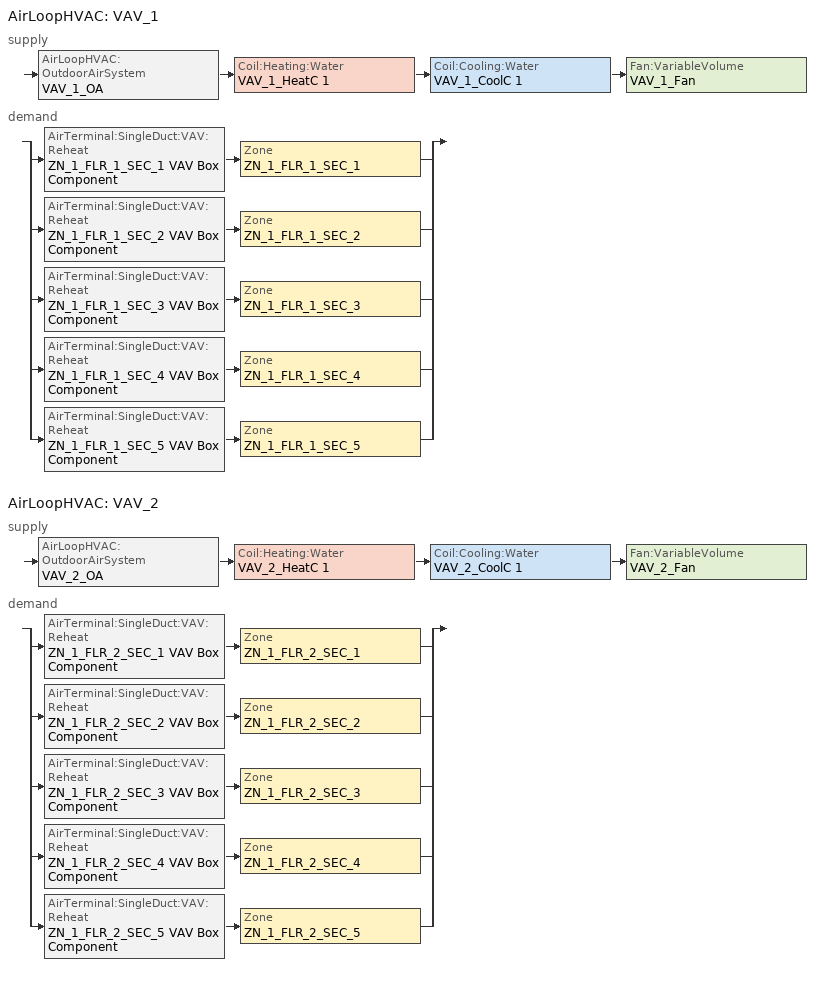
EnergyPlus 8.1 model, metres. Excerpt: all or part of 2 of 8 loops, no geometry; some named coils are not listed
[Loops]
AirLoopHVAC 'VAV_1'
 supply: AirLoopHVAC:OutdoorAirSystem 'VAV_1_OA' > Coil:Heating:Water 'VAV_1_HeatC 1' > Coil:Cooling:Water 'VAV_1_CoolC 1' > Fan:VariableVolume 'VAV_1_Fan'
 demand: split
  | AirTerminal:SingleDuct:VAV:Reheat 'ZN_1_FLR_1_SEC_1 VAV Box Component' > Zone 'ZN_1_FLR_1_SEC_1'
  | AirTerminal:SingleDuct:VAV:Reheat 'ZN_1_FLR_1_SEC_2 VAV Box Component' > Zone 'ZN_1_FLR_1_SEC_2'
  | AirTerminal:SingleDuct:VAV:Reheat 'ZN_1_FLR_1_SEC_3 VAV Box Component' > Zone 'ZN_1_FLR_1_SEC_3'
  | AirTerminal:SingleDuct:VAV:Reheat 'ZN_1_FLR_1_SEC_4 VAV Box Component' > Zone 'ZN_1_FLR_1_SEC_4'
  | AirTerminal:SingleDuct:VAV:Reheat 'ZN_1_FLR_1_SEC_5 VAV Box Component' > Zone 'ZN_1_FLR_1_SEC_5'
AirLoopHVAC 'VAV_2'
 supply: AirLoopHVAC:OutdoorAirSystem 'VAV_2_OA' > Coil:Heating:Water 'VAV_2_HeatC 1' > Coil:Cooling:Water 'VAV_2_CoolC 1' > Fan:VariableVolume 'VAV_2_Fan'
 demand: split
  | AirTerminal:SingleDuct:VAV:Reheat 'ZN_1_FLR_2_SEC_1 VAV Box Component' > Zone 'ZN_1_FLR_2_SEC_1'
  | AirTerminal:SingleDuct:VAV:Reheat 'ZN_1_FLR_2_SEC_2 VAV Box Component' > Zone 'ZN_1_FLR_2_SEC_2'
  | AirTerminal:SingleDuct:VAV:Reheat 'ZN_1_FLR_2_SEC_3 VAV Box Component' > Zone 'ZN_1_FLR_2_SEC_3'
  | AirTerminal:SingleDuct:VAV:Reheat 'ZN_1_FLR_2_SEC_4 VAV Box Component' > Zone 'ZN_1_FLR_2_SEC_4'
  | AirTerminal:SingleDuct:VAV:Reheat 'ZN_1_FLR_2_SEC_5 VAV Box Component' > Zone 'ZN_1_FLR_2_SEC_5'
[DesignSpecification:OutdoorAir] Outdoor Air Method=Flow/Area; Outdoor Air Flow per Person {m3/s-person}=0
Name | Outdoor Air Flow per Zone Floor Area {m3/s-m2}
SZ DSOA ZN_1_FLR_1_SEC_1; SZ DSOA ZN_1_FLR_2_SEC_1; SZ DSOA ZN_1_FLR_1_SEC_2; SZ DSOA ZN_1_FLR_2_SEC_2; SZ DSOA ZN_1_FLR_1_SEC_3; SZ DSOA ZN_1_FLR_2_SEC_3; SZ DSOA ZN_1_FLR_2_SEC_4; SZ DSOA ZN_1_FLR_1_SEC_5; SZ DSOA ZN_1_FLR_2_SEC_5 | 0.00043
SZ DSOA ZN_1_FLR_1_SEC_4 | 0.0016
[Sizing:Zone] Zone Cooling Design Supply Air Temperature Input Method=SupplyAirTemperature; Zone Cooling Design Supply Air Temperature {C}=12.8; Zone Heating Design Supply Air Temperature Input Method=SupplyAirTemperature; Zone Heating Design Supply Air Temperature {C}=40; Zone Cooling Design Supply Air Humidity Ratio {kgWater/kgDryAir}=0.0085; Zone Heating Design Supply Air Humidity Ratio {kgWater/kgDryAir}=0.008; Cooling Design Air Flow Method=DesignDay; Cooling Minimum Air Flow Fraction=0; Heating Design Air Flow Method=DesignDay; Heating Design Air Flow Rate {m3/s}=0
Name | Design Specification Outdoor Air Object
ZN_1_FLR_1_SEC_1 | SZ DSOA ZN_1_FLR_1_SEC_1
ZN_1_FLR_2_SEC_1 | SZ DSOA ZN_1_FLR_2_SEC_1
ZN_1_FLR_1_SEC_2 | SZ DSOA ZN_1_FLR_1_SEC_2
ZN_1_FLR_2_SEC_2 | SZ DSOA ZN_1_FLR_2_SEC_2
ZN_1_FLR_1_SEC_3 | SZ DSOA ZN_1_FLR_1_SEC_3
ZN_1_FLR_2_SEC_3 | SZ DSOA ZN_1_FLR_2_SEC_3
ZN_1_FLR_1_SEC_4 | SZ DSOA ZN_1_FLR_1_SEC_4
ZN_1_FLR_2_SEC_4 | SZ DSOA ZN_1_FLR_2_SEC_4
ZN_1_FLR_1_SEC_5 | SZ DSOA ZN_1_FLR_1_SEC_5
ZN_1_FLR_2_SEC_5 | SZ DSOA ZN_1_FLR_2_SEC_5
[Sizing:System] Type of Load to Size On=Sensible; Design Outdoor Air Flow Rate {m3/s}=autosize; Minimum System Air Flow Ratio=0.3; Preheat Design Temperature {C}=7; Preheat Design Humidity Ratio {kgWater/kgDryAir}=0.008; Precool Design Temperature {C}=12.8; Precool Design Humidity Ratio {kgWater/kgDryAir}=0.008; Central Cooling Design Supply Air Temperature {C}=12.8; Central Heating Design Supply Air Temperature {C}=12.8; Sizing Option=Coincident; 100% Outdoor Air in Cooling=No; 100% Outdoor Air in Heating=No; Central Cooling Design Supply Air Humidity Ratio {kgWater/kgDryAir}=0.0085; Central Heating Design Supply Air Humidity Ratio {kgWater/kgDryAir}=0.008; Cooling Design Air Flow Method=DesignDay; Cooling Design Air Flow Rate {m3/s}=0; Heating Design Air Flow Method=DesignDay; Heating Design Air Flow Rate {m3/s}=0; System Outdoor Air Method=ZoneSum
VAV_1; VAV_2
[ZoneControl:Thermostat] Control Type Schedule=Dual Zone Control Type Sched
Name | Zone or ZoneList | Control 1
ZN_1_FLR_1_SEC_1 Thermostat | ZN_1_FLR_1_SEC_1 | ZN_1_FLR_1_SEC_1 DualSPSched
ZN_1_FLR_2_SEC_1 Thermostat | ZN_1_FLR_2_SEC_1 | ZN_1_FLR_2_SEC_1 DualSPSched
ZN_1_FLR_1_SEC_2 Thermostat | ZN_1_FLR_1_SEC_2 | ZN_1_FLR_1_SEC_2 DualSPSched
ZN_1_FLR_2_SEC_2 Thermostat | ZN_1_FLR_2_SEC_2 | ZN_1_FLR_2_SEC_2 DualSPSched
ZN_1_FLR_1_SEC_3 Thermostat | ZN_1_FLR_1_SEC_3 | ZN_1_FLR_1_SEC_3 DualSPSched
ZN_1_FLR_2_SEC_3 Thermostat | ZN_1_FLR_2_SEC_3 | ZN_1_FLR_2_SEC_3 DualSPSched
ZN_1_FLR_1_SEC_4 Thermostat | ZN_1_FLR_1_SEC_4 | ZN_1_FLR_1_SEC_4 DualSPSched
ZN_1_FLR_2_SEC_4 Thermostat | ZN_1_FLR_2_SEC_4 | ZN_1_FLR_2_SEC_4 DualSPSched
ZN_1_FLR_1_SEC_5 Thermostat | ZN_1_FLR_1_SEC_5 | ZN_1_FLR_1_SEC_5 DualSPSched
ZN_1_FLR_2_SEC_5 Thermostat | ZN_1_FLR_2_SEC_5 | ZN_1_FLR_2_SEC_5 DualSPSched
[ThermostatSetpoint:DualSetpoint] Heating Setpoint Temperature Schedule=HTGSETP_SCH_Base_ExtendedHVAC; Cooling Setpoint Temperature Schedule=CLGSETP_SCH_Base_ExtendedHVAC
ZN_1_FLR_1_SEC_1 DualSPSched; ZN_1_FLR_2_SEC_1 DualSPSched; ZN_1_FLR_1_SEC_2 DualSPSched; ZN_1_FLR_2_SEC_2 DualSPSched; ZN_1_FLR_1_SEC_3 DualSPSched; ZN_1_FLR_2_SEC_3 DualSPSched; ZN_1_FLR_1_SEC_4 DualSPSched; ZN_1_FLR_2_SEC_4 DualSPSched; ZN_1_FLR_1_SEC_5 DualSPSched; ZN_1_FLR_2_SEC_5 DualSPSched
[AirTerminal:SingleDuct:VAV:Reheat] Availability Schedule=ALWAYS_ON; Zone Minimum Air Flow Input Method=Constant; Constant Minimum Air Flow Fraction=0.4; Maximum Hot Water or Steam Flow Rate {m3/s}=AUTOSIZE; Minimum Hot Water or Steam Flow Rate {m3/s}=0; Convergence Tolerance=0.001; Damper Heating Action=Normal
Name | Maximum Air Flow Rate {m3/s} | Reheat Coil
ZN_1_FLR_1_SEC_1 VAV Box Component | 1.65777 | ZN_1_FLR_1_SEC_1 VAV Box Reheat Coil
ZN_1_FLR_2_SEC_1 VAV Box Component | 4.80185 | ZN_1_FLR_2_SEC_1 VAV Box Reheat Coil
ZN_1_FLR_1_SEC_2 VAV Box Component | 1.89202 | ZN_1_FLR_1_SEC_2 VAV Box Reheat Coil
ZN_1_FLR_2_SEC_2 VAV Box Component | 5.08592 | ZN_1_FLR_2_SEC_2 VAV Box Reheat Coil
ZN_1_FLR_1_SEC_3 VAV Box Component | 1.60603 | ZN_1_FLR_1_SEC_3 VAV Box Reheat Coil
ZN_1_FLR_2_SEC_3 VAV Box Component | 4.69054 | ZN_1_FLR_2_SEC_3 VAV Box Reheat Coil
ZN_1_FLR_1_SEC_4 VAV Box Component | 2.79746 | ZN_1_FLR_1_SEC_4 VAV Box Reheat Coil
ZN_1_FLR_2_SEC_4 VAV Box Component | 5.17415 | ZN_1_FLR_2_SEC_4 VAV Box Reheat Coil
ZN_1_FLR_1_SEC_5 VAV Box Component | 7.34184 | ZN_1_FLR_1_SEC_5 VAV Box Reheat Coil
ZN_1_FLR_2_SEC_5 VAV Box Component | 24.6747 | ZN_1_FLR_2_SEC_5 VAV Box Reheat Coil
[Zone equipment]
ZN_1_FLR_1_SEC_1: ZN_1_FLR_1_SEC_1 VAV Box Component
ZN_1_FLR_2_SEC_1: ZN_1_FLR_2_SEC_1 VAV Box Component
ZN_1_FLR_1_SEC_2: ZN_1_FLR_1_SEC_2 VAV Box Component
ZN_1_FLR_2_SEC_2: ZN_1_FLR_2_SEC_2 VAV Box Component
ZN_1_FLR_1_SEC_3: ZN_1_FLR_1_SEC_3 VAV Box Component
ZN_1_FLR_2_SEC_3: ZN_1_FLR_2_SEC_3 VAV Box Component
ZN_1_FLR_1_SEC_4: ZN_1_FLR_1_SEC_4 VAV Box Component
ZN_1_FLR_2_SEC_4: ZN_1_FLR_2_SEC_4 VAV Box Component
ZN_1_FLR_1_SEC_5: ZN_1_FLR_1_SEC_5 Exhaust Fan, ZN_1_FLR_1_SEC_5 VAV Box Component
ZN_1_FLR_2_SEC_5: ZN_1_FLR_2_SEC_5 Exhaust Fan, ZN_1_FLR_2_SEC_5 VAV Box Component
[Fan:VariableVolume] Availability Schedule=HVACOperationSchd; Fan Total Efficiency=0.42; Pressure Rise {Pa}=1500; Fan Power Minimum Flow Rate Input Method=FixedFlowRate; Fan Power Minimum Air Flow Rate {m3/s}=0; Motor Efficiency=0.64; Motor In Airstream Fraction=0.25; Fan Power Coefficient 1=0.0704289; Fan Power Coefficient 2=0.38533; Fan Power Coefficient 3=-0.460864; Fan Power Coefficient 4=1.0092; Fan Power Coefficient 5=0
Name | Maximum Flow Rate {m3/s}
VAV_1_Fan | 13.57617
VAV_2_Fan | 40.9824
[Fan:ZoneExhaust] Availability Schedule=ExFanOperSchd; Fan Total Efficiency=0.45; Pressure Rise {Pa}=187.5; Maximum Flow Rate {m3/s}=1.06
ZN_1_FLR_1_SEC_5 Exhaust Fan; ZN_1_FLR_2_SEC_5 Exhaust Fan
[Coil:Cooling:Water] Availability Schedule=ALWAYS_ON; Design Water Flow Rate {m3/s}=autosize; Design Air Flow Rate {m3/s}=AUTOSIZE; Design Inlet Water Temperature {C}=AUTOSIZE; Design Inlet Air Temperature {C}=AUTOSIZE; Design Outlet Air Temperature {C}=AUTOSIZE; Design Inlet Air Humidity Ratio {kgWater/kgDryAir}=AUTOSIZE; Design Outlet Air Humidity Ratio {kgWater/kgDryAir}=AUTOSIZE; Type of Analysis=SimpleAnalysis; Heat Exchanger Configuration=CrossFlow
VAV_1_CoolC 1; VAV_2_CoolC 1
[Coil:Heating:Water] Availability Schedule=ALWAYS_ON; U-Factor Times Area Value {W/K}=AUTOSIZE; Maximum Water Flow Rate {m3/s}=AUTOSIZE; Performance Input Method=UFactorTimesAreaAndDesignWaterFlowRate
VAV_1_HeatC 1; VAV_2_HeatC 1
[Controller:WaterCoil] Control Variable=Temperature; Actuator Variable=Flow; Maximum Actuated Flow {m3/s}=AUTOSIZE; Minimum Actuated Flow {m3/s}=0
Name | Action | Controller Convergence Tolerance {deltaC}
VAV_1_HeatC 1_Controller; VAV_2_HeatC 1_Controller | Normal | 0.0001
VAV_1_CoolC 1_Controller; VAV_2_CoolC 1_Controller | Reverse | autosize
[Controller:OutdoorAir] Minimum Outdoor Air Flow Rate {m3/s}=AUTOSIZE; Maximum Outdoor Air Flow Rate {m3/s}=AUTOSIZE; Economizer Control Type=NoEconomizer; Economizer Control Action Type=ModulateFlow; Economizer Maximum Limit Enthalpy {J/kg}=55824; Lockout Type=NoLockout; Minimum Limit Type=FixedMinimum; Minimum Outdoor Air Schedule=MinOA_Sched_Base; Minimum Fraction of Outdoor Air Schedule=MinOAFracSch_Base; Maximum Fraction of Outdoor Air Schedule=MaxOAFracSch_Adv; Control High Indoor Humidity Based on Outdoor Humidity Ratio=No
VAV_1_OA_Controller; VAV_2_OA_Controller
[AirLoopHVAC] Design Supply Air Flow Rate {m3/s}=AUTOSIZE
VAV_1; VAV_2
[AirLoopHVAC:ReturnPlenum]
Name | Zone
ZN_1_FLR_1_Return_Plenum | ZN_1_FLR_1_Plenum
ZN_1_FLR_2_Return_Plenum | ZN_1_FLR_2_Plenum
[EnergyManagementSystem:Sensor]
Name | Output:Variable or Output:Meter Index Key | Output:Variable or Output:Meter
VAV1_MA_Temp | VAV_1_OA-VAV_1_HeatC 1Node | System Node Temperature
VAV2_MA_Temp | VAV_2_OA-VAV_2_HeatC 1Node | System Node Temperature
VAV1_Sec1_Htg | ZN_1_FLR_1_SEC_1 VAV Box Reheat Coil | Heating Coil Heating Rate
VAV1_Sec2_Htg | ZN_1_FLR_1_SEC_2 VAV Box Reheat Coil | Heating Coil Heating Rate
VAV1_Sec3_Htg | ZN_1_FLR_1_SEC_3 VAV Box Reheat Coil | Heating Coil Heating Rate
VAV1_Sec4_Htg | ZN_1_FLR_1_SEC_4 VAV Box Reheat Coil | Heating Coil Heating Rate
VAV1_Sec5_Htg | ZN_1_FLR_1_SEC_5 VAV Box Reheat Coil | Heating Coil Heating Rate
VAV2_Sec1_Htg | ZN_1_FLR_2_SEC_1 VAV Box Reheat Coil | Heating Coil Heating Rate
VAV2_Sec2_Htg | ZN_1_FLR_2_SEC_2 VAV Box Reheat Coil | Heating Coil Heating Rate
VAV2_Sec3_Htg | ZN_1_FLR_2_SEC_3 VAV Box Reheat Coil | Heating Coil Heating Rate
VAV2_Sec4_Htg | ZN_1_FLR_2_SEC_4 VAV Box Reheat Coil | Heating Coil Heating Rate
VAV2_Sec5_Htg | ZN_1_FLR_2_SEC_5 VAV Box Reheat Coil | Heating Coil Heating Rate
[EnergyManagementSystem:Actuator]
Name | Actuated Component Unique | Actuated Component Type | Actuated Component Control Type
VAV1_HeatC_TempSP | VAV_1_HeatC 1-VAV_1_CoolC 1Node | System Node Setpoint | Temperature Setpoint
VAV2_HeatC_TempSP | VAV_2_HeatC 1-VAV_2_CoolC 1Node | System Node Setpoint | Temperature Setpoint
VAV1_FlowReset | VAV_1_FAN | Fan | Fan Air Mass Flow Rate
VAV2_FlowReset | VAV_2_FAN | Fan | Fan Air Mass Flow Rate
PrevFlow2_A | PreviousFlow2 | Schedule:Constant | Schedule value
PrevFlow3_A | PreviousFlow3 | Schedule:Constant | Schedule value
[AvailabilityManager:NightCycle] Applicability Schedule=ALWAYS_ON; Fan Schedule=HVACOperationSchd; Control Type=CycleOnAny; Thermostat Tolerance {deltaC}=1; Cycling Run Time {s}=1800
VAV_1 Availability Manager; VAV_2 Availability Manager; VAV_3 Availability Manager
[SetpointManager:Scheduled] Control Variable=Temperature; Schedule=Fixed-Supply-Air-Temp-Sch
Name | Setpoint Node or NodeList
VAV_1 SAT setpoint | VAV_1 Supply Equipment Outlet Node
VAV_2 SAT setpoint | VAV_2 Supply Equipment Outlet Node
VAV_3 SAT setpoint | VAV_3 Supply Equipment Outlet Node
[SetpointManager:MixedAir] Control Variable=Temperature
Name | Setpoint Node or NodeList
VAV_1_HeatC 1 SAT Manager | VAV_1_HeatC 1-VAV_1_CoolC 1Node
VAV_1_CoolC 1 SAT Manager | VAV_1_CoolC 1-VAV_1_FanNode
VAV_1_OAMixed Air Temp Manager | VAV_1_OA-VAV_1_HeatC 1Node
VAV_2_HeatC 1 SAT Manager | VAV_2_HeatC 1-VAV_2_CoolC 1Node
VAV_2_CoolC 1 SAT Manager | VAV_2_CoolC 1-VAV_2_FanNode
VAV_2_OAMixed Air Temp Manager | VAV_2_OA-VAV_2_HeatC 1Node
VAV_3_CoolC 1 SAT Manager | VAV_3_CoolC 1-VAV_3_FanNode
[ElectricLoadCenter:Transformer]
Transformer 1: Availability Schedule=ALWAYS_ON; Transformer Usage=PowerInFromGrid; Rated Capacity {VA}=300000; Phase=3; Conductor Material=Aluminum; Full Load Temperature Rise {C}=150; Fraction of Eddy Current Losses=0.1; Performance Input Method=NominalEfficiency; Nameplate Efficiency=0.95; Per Unit Load for Nameplate Efficiency=0.35; Reference Temperature for Nameplate Efficiency {C}=75; Consider Transformer Loss for Utility Cost=Yes; Meter 1=InteriorEquipment:Electricity
[FaultModel:TemperatureSensorOffset:OutdoorAir] Availability Schedule=ALWAYS_ON; Temperature Sensor Offset {deltaC}=3
Name | Controller Object
VAV1 OA Sensor Bias | VAV_1_OA_Controller
VAV2 OA Sensor Bias | VAV_2_OA_Controller
[FaultModel:TemperatureSensorOffset:ReturnAir] Availability Schedule=ALWAYS_ON; Temperature Sensor Offset {deltaC}=-3
Name | Controller Object
VAV1 RA Sensor Bias | VAV_1_OA_Controller
VAV2 RA Sensor Bias | VAV_2_OA_Controller
[UtilityCost:Tariff]
Name | Output Meter | Conversion Factor Choice | Time of Use Period Schedule | Season Schedule | Demand Window Length | Monthly Charge or Variable | Group
VirginiaElec_GS-3LargeOnPeak | Electricity:Facility | kWh | VirginiaElectTOUSched | VirginiaElectSeasonSched | HalfHour | 119.8 | Comm Elect
VirginiaElec_GS-2MediumDemand; VirginiaElec_GS-1SmallGenServ | Electricity:Facility | kWh |  | VirginiaElectSeasonSched | HalfHour | 11.47 | Comm Elect
VA_EIAMonthlyRateGas | Gas:Facility | MCF |  |  |  | 0 | Comm Gas
[UtilityCost:Qualify] Variable=TotalDemand; Season=Annual; Threshold Test=Count
Name | Tariff | Qualify Type | Threshold Value or Variable | Number of Months
MinDemand500kw | VirginiaElec_GS-3LargeOnPeak | Minimum | 500 | 12
MaxDemand500kw | VirginiaElec_GS-2MediumDemand | Maximum | 500 | 1
MinDemand30kw | VirginiaElec_GS-2MediumDemand | Minimum | 30 | 12
MaxDemand30kw | VirginiaElec_GS-1SmallGenServ | Maximum | 30 | 1
[UtilityCost:Charge:Simple]
Name | Tariff | Source Variable | Season | Category Variable | Cost per Unit Value or Variable
AnnualOn-PeakEnergyCharge | VirginiaElec_GS-3LargeOnPeak | PeakEnergy | Annual | EnergyCharges | 0.004
AnnualOffPeakEnergyCharge | VirginiaElec_GS-3LargeOnPeak | OffPeakEnergy | Annual | EnergyCharges | 0.0027
AnnualAllDayAEnergyCharge | VirginiaElec_GS-3LargeOnPeak | totalEnergy | Annual | EnergyCharges | 0.0176
AnnualAllDayBEnergyCharge | VirginiaElec_GS-3LargeOnPeak | totalEnergy | Annual | EnergyCharges | 0.0014
AnnualDistributionDemandCharge | VirginiaElec_GS-3LargeOnPeak | totalDemand | Annual | DemandCharges | 2.12
OnPeakElectSuppyDemandCharge | VirginiaElec_GS-3LargeOnPeak | peakDemand | Annual | DemandCharges | 12.154
AnnualElecSupplyAdjDemandCharge | VirginiaElec_GS-3LargeOnPeak | totalDemand | Annual | DemandCharges | -0.64
taxofsixPercent | VirginiaElec_GS-3LargeOnPeak | SubTotal | Annual | Taxes | 0.06
AnnualFuelRiderAEnergyCharge | VirginiaElec_GS-2MediumDemand | totalEnergy | Annual | EnergyCharges | 0.0176
AnnualFuelRiderBEnergyCharge | VirginiaElec_GS-2MediumDemand | totalEnergy | Annual | EnergyCharges | 0.0014
AnnualDistributionDemandCharge | VirginiaElec_GS-2MediumDemand | totalDemand | Annual | DemandCharges | 3.387
SummerDistributionDemandCharge | VirginiaElec_GS-2MediumDemand | totalDemand | Summer | DemandCharges | 2.844
WinterDistributionDemandCharge | VirginiaElec_GS-2MediumDemand | totalDemand | Winter | DemandCharges | 1.406
taxofsixPercent | VirginiaElec_GS-2MediumDemand | SubTotal | Annual | Taxes | 0.06
AnnualFuelRiderAEnergyCharge | VirginiaElec_GS-1SmallGenServ | totalEnergy | Annual | EnergyCharges | 0.0176
AnnualFuelRiderBEnergyCharge | VirginiaElec_GS-1SmallGenServ | totalEnergy | Annual | EnergyCharges | 0.0014
taxofsixPercent | VirginiaElec_GS-1SmallGenServ | SubTotal | Annual | Taxes | 0.06
MonthlyRateGasCharge | VA_EIAMonthlyRateGas | totalEnergy | Annual | EnergyCharges | VA_MonthlyGasRates
TaxofSixPercent | VA_EIAMonthlyRateGas | SubTotal | Annual | Taxes | 0.06
[UtilityCost:Charge:Block] Source Variable=TotalEnergy; Category Variable=EnergyCharges
Name | Tariff | Season | Block Size Multiplier Value or Variable | Block Size 1 Value or Variable | Block 1 Cost per Unit Value or Variable | Block Size 2 Value or Variable | Block 2 Cost per Unit Value or Variable | Block Size 3 Value or Variable | Block 3 Cost per Unit Value or Variable | Block Size 4 Value or Variable | Block 4 Cost per Unit Value or Variable
AnnualEnergycharge | VirginiaElec_GS-2MediumDemand | Annual | TotalDemand | 150 | 0.0462 | 300 | 0.0259 | 450 | 0.0112 | remaining | 0.0027
SummerEnergycharge | VirginiaElec_GS-1SmallGenServ | Summer |  | 1400 | 0.0574 | remaining | 0.0629
WinterEnergycharge | VirginiaElec_GS-1SmallGenServ | Winter |  | 1400 | 0.0574 | remaining | 0.0369
[UtilityCost:Variable]
VA_MonthlyGasRates: Tariff=VA_EIAMonthlyRateGas; Variable Type=Currency; January Value=9.65; February Value=9.96; March Value=9.37; April Value=9.78; May Value=10.23; June Value=10.87; July Value=11.06; August Value=11.03; September Value=10.82; October Value=10.61; November Value=9.25; December Value=9.22
[Schedule:Compact]
MinOAFracSch_Base: Through: 12/31, For: Weekdays, Until: 05:00, 0.15, Until: 22:00, 0.15, Until: 24:00, 0.15, For: Saturday, Until: 05:00, 0.15, Until: 18:00, 0.15, Until: 24:00, 0.15, For: SummerDesignDay WinterDesignDay, Until: 05:00, 0.15, Until: 22:00, 0.15, Until: 24:00, 0.15, For: Sunday Holidays AllOtherDays, Until: 05:00, 0.15, Until: 18:00, 0.15, Until: 24:00, 0.15
MaxOAFracSch_Adv: Through: 12/31, For: AllDays, Until: 24:00, 0.95
HVACOperationSchd: Through: 12/31, For: Weekdays SummerDesignDay WinterDesignDay, Until: 05:00, 0, Until: 22:00, 1, Until: 24:00, 0, For: Saturday, Until: 05:00, 0, Until: 18:00, 1, Until: 24:00, 0, For: Sunday Holidays AllOtherDays, Until: 07:00, 0, Until: 18:00, 0, Until: 24:00, 0
ExFanOperSchd: Through: 12/31, For: Weekdays SummerDesignDay WinterDesignDay, Until: 05:00, 1, Until: 22:00, 1, Until: 24:00, 1, For: Saturday, Until: 05:00, 1, Until: 18:00, 1, Until: 24:00, 1, For: Sunday Holidays AllOtherDays, Until: 24:00, 1
HTGSETP_SCH_Base_ExtendedHVAC: Through: 12/31, For: Weekdays, Until: 05:00, 18.3, Until: 06:00, 19.3, Until: 07:00, 20.3, Until: 22:00, 21.7, Until: 24:00, 18.3, For: SummerDesignDay, Until: 24:00, 18.3, For: WinterDesignDay, Until: 05:00, 18.3, Until: 06:00, 19.3, Until: 07:00, 20.3, Until: 22:00, 21.7, Until: 24:00, 18.3, For: Saturday, Until: 05:00, 18.3, Until: 06:00, 19.3, Until:  07:00, 20.3, Until: 18:00, 21.7, Until: 24:00, 18.3, For: Sunday Holidays AllOtherDays, Until: 24:00, 18.3
CLGSETP_SCH_Base_ExtendedHVAC: Through: 12/31, For: Weekdays, Until: 05:00, 26.7, Until: 06:00, 25.2, Until: 07:00, 23.9, Until: 22:00, 22.8, Until: 24:00, 26.7, For: Saturday, Until: 05:00, 26.7, Until: 06:00, 25.2, Until: 07:00, 23.9, Until: 18:00, 22.8, Until: 24:00, 26.7, For: SummerDesignDay, Until: 05:00, 26.7, Until: 06:00, 25.2, Until: 07:00, 23.9, Until: 22:00, 22.8, Until: 24:00, 26.7, For: WinterDesignDay, Until: 24:00, 26.7, For: Sunday Holidays AllOtherDays, Until: 24:00, 26.7
ALWAYS_ON; MinOA_Sched_Base: Through: 12/31, For: AllDays, Until: 24:00, 1
Dual Zone Control Type Sched: Through: 12/31, For: AllDays, Until: 24:00, 4
Fixed-Supply-Air-Temp-Sch: Through: 12/31, For: AllDays, Until: 24:00, 12.8
VirginiaElectSeasonSched: Through: 5/31, For: AllDays, Until: 24:00, 1, Through: 9/30, For: AllDays, Until: 24:00, 3, Through: 12/31, For: AllDays, Until: 24:00, 1
VirginiaElectTOUSched: Through: 5/31, For: WeekDays, Until: 10:00, 3, Until: 22:00, 1, Until: 24:00, 3, For: AllOtherDays, Until: 24:00, 3, Through: 9/30, For: WeekDays, Until: 8:00, 3, Until: 22:00, 1, Until: 24:00, 3, For: AllOtherDays, Until: 24:00, 3, Through: 12/31, For: WeekDays, Until: 10:00, 3, Until: 22:00, 1, Until: 24:00, 3, For: AllOtherDays, Until: 24:00, 3
[Schedule:Constant] Hourly Value=1
PreviousFlow2; PreviousFlow3
